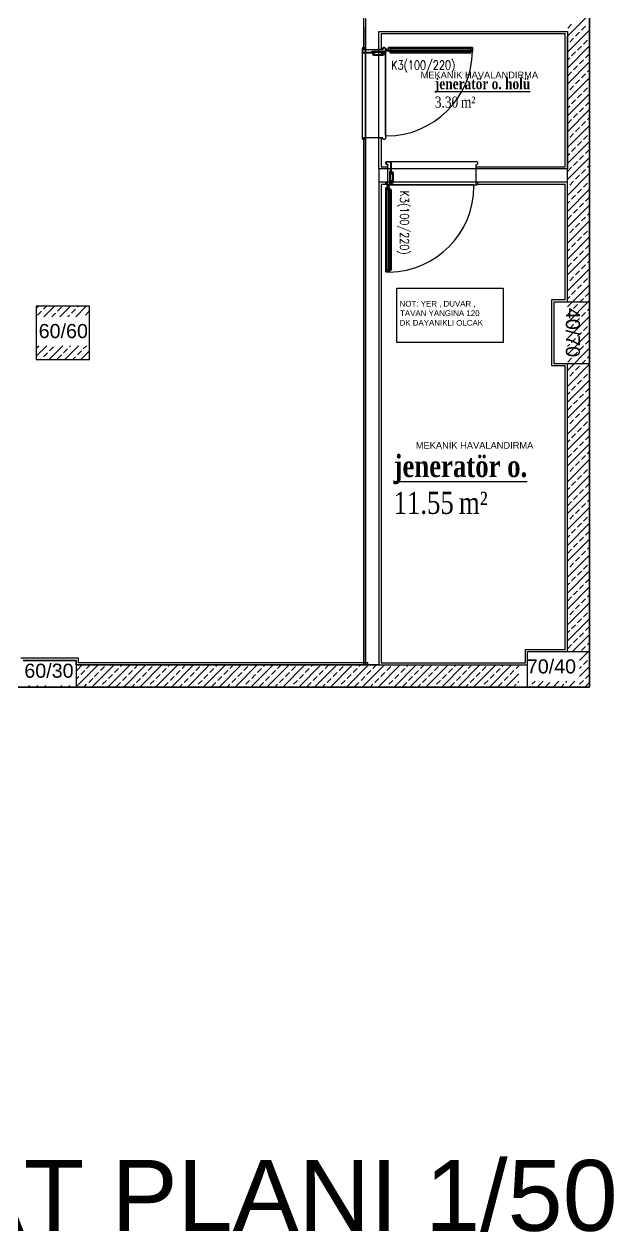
# Model space of a CAD drawing. Extents: x 357804 to 359242, y -615216 to -609926.
# Drawn here: x 358576 to 359242, y -615216 to -613853 of the extents above; entities that cross this region are included whole.
import ezdxf

# ---------------------------------------------------------------- set-up
doc = ezdxf.new("R2010")
doc.units = 0
doc.header["$MEASUREMENT"] = 0
doc.layers.add('MKDU0', color=50, linetype='CONTINUOUS')
doc.styles.add('BORA', font='times.ttf')
doc.styles.add('MtXpl_Arial', font='arial.ttf')
doc.styles.add('MtXpl_Times_New_Roma', font='timesbd.ttf')
doc.styles.add('ROMAND', font='romand', dxfattribs={"width": 0.8})
doc.styles.get("Standard").update_dxf_attribs({"font": 'arial.ttf'})
doc.styles.add('style2', font='arial.ttf')

msp = doc.modelspace()

# ---------------------------------------------------------------- linework, layer by layer
at = {"layer": 'MKDU0', "color": 8, "ltscale": 0.03}
for p, q in [((359214.4, -609936.4), (359214.4, -614601.4)), ((359214.4, -614601.4), (359214.4, -609936.4)), ((359214.4, -614601.4), (359214.4, -609936.4)), ((358958.9, -613843.9), (358958.9, -613881.4)), ((358961.4, -613846.4), (358961.4, -614576.4)), ((359189.4, -613866.7), (359214.4, -613841.7)), ((358961.4, -614576.4), (358961.4, -613856.4)), ((358976.4, -613861.4), (359189.4, -613861.4)), ((358976.4, -614016.4), (358976.4, -613861.4)), ((359189.4, -613884.7), (359214.4, -613859.7)), ((359189.4, -613861.4), (359189.4, -614016.4)), ((359189.7, -613857.5), (359194.1, -613853)), ((359198.6, -613866.4), (359203.1, -613862)), ((359205.4, -613859.7), (359209.9, -613855.2)), ((359186.9, -613863.9), (358978.9, -613863.9)), ((358978.9, -613863.9), (358978.9, -613881.4)), ((359186.9, -614013.9), (359186.9, -613863.9)), ((359189.4, -614166.4), (359189.4, -613866.4)), ((359189.4, -613875.7), (359189.7, -613875.4)), ((359191.9, -613873.2), (359196.4, -613868.7)), ((359207.6, -613875.4), (359212.1, -613870.9)), ((359214.3, -613868.7), (359214.4, -613868.7)), ((359214.4, -614561.4), (359214.4, -613866.4)), ((358957.7, -613880.4), (358957.7, -613884.4)), ((358958.1, -613884.4), (358958.1, -613880.4)), ((358959.7, -613879.4), (358958.7, -613879.4)), ((358959.7, -613879.8), (358958.7, -613879.8)), ((358958.7, -613879.8), (358959.7, -613879.8)), ((358969.8, -613885), (358958.7, -613885)), ((358958.7, -613885.4), (358969.8, -613885.4)), ((358958.9, -613881.4), (358966.4, -613881.4)), ((358960.3, -613880.4), (358960.3, -613881.7)), ((358960.3, -613881.7), (358960.7, -613881.7)), ((358960.7, -613881.7), (358960.7, -613880.4)), ((358968.7, -613884.9), (358968.7, -613883.4)), ((358968.7, -613883.4), (358982.7, -613883.4)), ((358982.7, -613884.9), (358968.7, -613884.9)), ((358969.2, -613886.4), (358969.2, -613886.9)), ((358969.6, -613886.9), (358969.6, -613886.4)), ((358969.8, -613885.4), (358969.8, -613885)), ((358971.9, -613885.4), (358970.2, -613885.4)), ((358970.2, -613885.8), (358971.9, -613885.8)), ((358981.3, -613887.5), (358970.2, -613887.5)), ((358970.2, -613887.9), (358981.3, -613887.9)), ((358971.9, -613885.8), (358971.9, -613885.4)), ((358978.9, -613881.4), (358976.4, -613881.4)), ((358982.7, -613885), (358979, -613885)), ((358979, -613885), (358979, -613887.4)), ((358979, -613887.4), (358981.3, -613887.4)), ((358979.4, -613885.4), (358982.7, -613885.4)), ((358979.4, -613887), (358979.4, -613885.4)), ((358981.3, -613887), (358979.4, -613887)), ((358981.9, -613885.5), (358979.5, -613885.5)), ((358979.5, -613885.5), (358979.5, -613886.9)), ((358979.5, -613886.9), (358981.4, -613886.9)), ((358980.7, -613880.4), (358980.7, -613881.7)), ((358980.7, -613881.7), (358981.1, -613881.7)), ((358981.1, -613881.7), (358981.1, -613880.4)), ((358981.2, -613885.7), (358981.7, -613885.7)), ((358981.4, -613886.7), (358981.3, -613886.7)), ((358981.5, -613886.7), (358981.4, -613886.7)), ((358982.7, -613879.4), (358981.7, -613879.4)), ((358981.7, -613879.8), (358982.7, -613879.8)), ((358981.7, -613885.7), (358981.7, -613886.8)), ((358981.8, -613887.4), (358981.9, -613887.8)), ((358981.9, -613886.9), (358981.9, -613885.5)), ((358981.9, -613887.8), (358981.9, -613886.9)), ((358982.7, -613883.4), (358982.7, -613884.9)), ((358983.3, -613880.4), (358983.3, -613884.4)), ((358983.7, -613884.4), (358983.7, -613880.4)), ((358984.3, -613881.5), (358983.7, -613881.5)), ((358983.7, -613882.1), (358986.9, -613882.1)), ((358984.3, -613882.6), (358983.7, -613882.6)), ((358983.7, -613978.3), (358983.7, -613884.4)), ((358985.3, -613883.7), (358985.3, -613880.5)), ((358986.3, -613882.7), (358987, -613882.7)), ((358986.4, -613881.6), (358987, -613881.6)), ((359082.2, -613879.3), (358987, -613879.3)), ((358987, -613879.3), (358987, -613883.6)), ((358987, -613883.6), (358988.9, -613883.6)), ((358987.2, -613883.4), (358987.2, -613879.5)), ((358987.2, -613879.5), (359082, -613879.5)), ((358989.1, -613879.7), (358987.2, -613879.7)), ((358987.2, -613882.9), (358989.1, -613882.9)), ((358988.9, -613883.4), (358987.2, -613883.4)), ((358989.2, -613883.1), (358987.5, -613883.1)), ((358987.5, -613883.1), (358987.5, -613883.3)), ((358987.5, -613883.3), (358989, -613883.3)), ((358988.9, -613883.6), (358988.9, -613883.4)), ((358988.9, -613883.6), (358989, -613883.6)), ((358989, -613883.3), (358989, -613885.3)), ((358989, -613885.3), (359080.2, -613885.3)), ((358989.1, -613882.9), (358989.1, -613879.7)), ((358989.2, -613885.1), (358989.2, -613883.1)), ((359080, -613885.1), (358989.2, -613885.1)), ((358994.3, -613879.6), (358989.3, -613879.6)), ((358989.3, -613879.6), (358989.3, -613885)), ((358989.3, -613885), (358994.3, -613885)), ((358989.7, -613880), (358994.3, -613880)), ((358989.7, -613884.6), (358989.7, -613880)), ((358989.7, -613882.3), (359079.5, -613882.3)), ((358994.3, -613884.6), (358989.7, -613884.6)), ((358989.8, -613880.8), (358989.8, -613880.1)), ((358989.8, -613880.1), (358994.4, -613880.1)), ((359079.4, -613880.8), (358989.8, -613880.8)), ((359079.4, -613883.8), (358989.8, -613883.8)), ((358989.8, -613883.8), (358989.8, -613884.5)), ((358989.8, -613884.5), (358994.4, -613884.5)), ((358994.3, -613880), (358994.3, -613879.6)), ((358994.3, -613885), (358994.3, -613884.6)), ((358994.4, -613880.1), (358994.4, -613879.6)), ((358994.4, -613879.6), (359074.8, -613879.6)), ((358994.4, -613884.5), (358994.4, -613885)), ((358994.4, -613885), (359074.8, -613885)), ((359074.8, -613879.6), (359074.8, -613880.1)), ((359074.8, -613880.1), (359079.4, -613880.1)), ((359074.8, -613884.5), (359079.4, -613884.5)), ((359074.8, -613885), (359074.8, -613884.5)), ((359079.9, -613879.6), (359074.9, -613879.6)), ((359074.9, -613879.6), (359074.9, -613880)), ((359074.9, -613880), (359079.5, -613880)), ((359079.5, -613884.6), (359074.9, -613884.6)), ((359074.9, -613884.6), (359074.9, -613885)), ((359074.9, -613885), (359079.9, -613885)), ((359079.4, -613880.1), (359079.4, -613880.8)), ((359079.4, -613884.5), (359079.4, -613883.8)), ((359079.5, -613880), (359079.5, -613884.6)), ((359079.9, -613885), (359079.9, -613879.6)), ((359081.7, -613883.1), (359080, -613883.1)), ((359080, -613883.1), (359080, -613885.1)), ((359080.1, -613882.9), (359080.1, -613879.7)), ((359080.1, -613879.7), (359082, -613879.7)), ((359082, -613882.9), (359080.1, -613882.9)), ((359080.2, -613885.3), (359080.2, -613883.3)), ((359080.2, -613883.3), (359081.7, -613883.3)), ((359080.3, -613883.6), (359080.2, -613883.6)), ((359082, -613883.4), (359080.3, -613883.4)), ((359080.3, -613883.4), (359080.3, -613883.6)), ((359080.3, -613883.6), (359082.2, -613883.6)), ((359081.7, -613883.3), (359081.7, -613883.1)), ((359082, -613879.5), (359082, -613883.4)), ((359082.2, -613883.6), (359082.2, -613879.3)), ((359189.4, -613902.6), (359214.4, -613877.6)), ((359194.1, -613888.9), (359198.6, -613884.4)), ((359200.9, -613882.2), (359205.4, -613877.7)), ((359209.9, -613891.1), (359214.3, -613886.6)), ((359189.4, -613893.7), (359191.9, -613891.1)), ((359189.4, -613920.6), (359214.4, -613895.6)), ((359196.4, -613904.6), (359200.9, -613900.1)), ((359203.1, -613897.9), (359207.6, -613893.4)), ((359189.4, -613938.6), (359214.4, -613913.6)), ((359189.7, -613911.3), (359194.1, -613906.9)), ((359198.6, -613920.3), (359203.1, -613915.8)), ((359205.4, -613913.6), (359209.9, -613909.1)), ((359212.1, -613906.9), (359214.4, -613904.6)), ((359189.4, -613929.6), (359189.7, -613929.3)), ((359191.9, -613927.1), (359196.4, -613922.6)), ((359207.6, -613929.3), (359212.1, -613924.8)), ((359214.3, -613922.6), (359214.4, -613922.5)), ((359189.4, -613956.5), (359214.4, -613931.5)), ((359194.1, -613942.8), (359198.6, -613938.3)), ((359200.9, -613936), (359205.4, -613931.5)), ((359209.9, -613945), (359214.3, -613940.5)), ((359189.4, -613947.5), (359191.9, -613945)), ((359189.4, -613974.5), (359214.4, -613949.5)), ((359196.4, -613958.5), (359200.9, -613954)), ((359203.1, -613951.8), (359207.6, -613947.3)), ((359189.4, -613992.4), (359214.4, -613967.4)), ((359189.7, -613965.2), (359194.1, -613960.7)), ((359198.6, -613974.2), (359203.1, -613969.7)), ((359205.4, -613967.5), (359209.9, -613963)), ((359212.1, -613960.7), (359214.4, -613958.5)), ((358966.4, -613981.4), (358958.9, -613981.4)), ((358958.9, -613981.4), (358958.9, -614576.4)), ((358976.4, -613981.4), (358978.9, -613981.4)), ((358978.9, -613981.4), (358978.9, -614013.9)), ((358985.3, -613978.9), (358983.7, -613978.9)), ((359189.4, -613983.5), (359189.7, -613983.2)), ((359191.9, -613980.9), (359196.4, -613976.4)), ((359207.6, -613983.2), (359212.1, -613978.7)), ((359214.3, -613976.4), (359214.4, -613976.4)), ((359189.4, -614010.4), (359214.4, -613985.4)), ((359194.1, -613996.7), (359198.6, -613992.2)), ((359200.9, -613989.9), (359205.4, -613985.4)), ((359209.9, -613998.9), (359214.3, -613994.4)), ((358984.2, -614010.3), (358984.2, -614009.3)), ((358984.6, -614010.3), (358984.6, -614009.3)), ((358984.6, -614009.3), (358984.6, -614010.3)), ((358985.2, -614008.3), (358989.2, -614008.3)), ((358989.2, -614008.7), (358985.2, -614008.7)), ((358985.2, -614010.9), (358986.6, -614010.9)), ((358986.6, -614011.3), (358985.2, -614011.3)), ((358986.6, -614010.9), (358986.6, -614011.3)), ((358989.8, -614020.3), (358989.8, -614009.3)), ((358990.2, -614009.3), (358990.2, -614020.3)), ((359189.4, -614001.4), (359191.9, -613998.9)), ((359189.4, -614028.4), (359214.4, -614003.4)), ((359196.4, -614012.4), (359200.9, -614007.9)), ((359203.1, -614005.6), (359207.6, -614001.1)), ((359189.4, -614016.4), (358976.4, -614016.4)), ((358976.4, -614016.4), (358976.4, -614576.4)), ((359189.4, -614016.4), (358976.4, -614016.4)), ((358978.9, -614013.9), (358986.2, -614013.9)), ((358986.2, -614013.9), (358986.2, -614016.4)), ((358989.7, -614019.2), (358988.2, -614019.2)), ((358988.2, -614019.2), (358988.2, -614033.2)), ((358989.7, -614033.2), (358989.7, -614019.2)), ((358990.2, -614020.3), (358989.8, -614020.3)), ((358990.2, -614022.4), (358990.2, -614020.8)), ((358990.6, -614022.4), (358990.2, -614022.4)), ((358990.6, -614020.8), (358990.6, -614022.4)), ((358991.2, -614019.8), (358991.7, -614019.8)), ((358991.7, -614020.2), (358991.2, -614020.2)), ((358992.3, -614031.8), (358992.3, -614020.8)), ((358992.7, -614020.8), (358992.7, -614031.8)), ((359086.2, -614016.4), (359086.2, -614013.9)), ((359086.2, -614013.9), (359186.9, -614013.9)), ((359189.4, -614046.3), (359214.4, -614021.3)), ((359189.7, -614019.1), (359194.1, -614014.6)), ((359198.6, -614028.1), (359203.1, -614023.6)), ((359205.4, -614021.4), (359209.9, -614016.9)), ((359212.1, -614014.6), (359214.4, -614012.4)), ((358976.4, -614026.4), (358976.4, -614576.4)), ((359189.4, -614031.4), (358976.4, -614031.4)), ((358986.2, -614033.9), (358978.9, -614033.9)), ((358978.9, -614033.9), (358978.9, -614573.9)), ((358984.1, -614132.7), (358984.1, -614037.6)), ((358984.1, -614037.6), (358988.4, -614037.6)), ((358984.2, -614033.3), (358984.2, -614032.3)), ((358988.2, -614037.8), (358984.3, -614037.8)), ((358984.3, -614037.8), (358984.3, -614132.5)), ((358984.5, -614039.7), (358984.5, -614037.8)), ((358984.6, -614032.3), (358984.6, -614033.3)), ((358985.2, -614031.3), (358986.6, -614031.3)), ((358986.6, -614031.7), (358985.2, -614031.7)), ((358985.2, -614033.9), (358989.2, -614033.9)), ((358989.2, -614034.3), (358985.2, -614034.3)), ((358988.5, -614035.9), (358985.3, -614035.9)), ((358986.2, -614026.4), (358986.2, -614033.9)), ((358986.3, -614034.8), (358986.3, -614034.3)), ((358986.4, -614037), (358986.4, -614037.6)), ((358986.6, -614031.3), (358986.6, -614031.7)), ((358986.9, -614034.3), (358986.9, -614037.5)), ((358987.4, -614034.8), (358987.4, -614034.3)), ((358987.5, -614036.9), (358987.5, -614037.6)), ((358987.7, -614037.8), (358987.7, -614039.7)), ((358987.9, -614039.8), (358987.9, -614038.1)), ((358987.9, -614038.1), (358988.1, -614038.1)), ((358988.1, -614038.1), (358988.1, -614039.6)), ((358988.2, -614033.2), (358989.7, -614033.2)), ((358988.2, -614039.5), (358988.2, -614037.8)), ((358988.4, -614039.5), (358988.2, -614039.5)), ((358988.4, -614037.6), (358988.4, -614039.5)), ((358988.4, -614039.5), (358988.4, -614039.6)), ((359083.1, -614034.3), (358989.2, -614034.3)), ((358989.8, -614033.3), (358989.8, -614029.5)), ((358989.8, -614029.5), (358992.2, -614029.5)), ((358990.2, -614029.9), (358990.2, -614033.3)), ((358991.8, -614029.9), (358990.2, -614029.9)), ((358990.3, -614032.5), (358990.3, -614030.1)), ((358990.3, -614030.1), (358991.7, -614030.1)), ((358991.7, -614032.5), (358990.3, -614032.5)), ((358990.5, -614031.7), (358990.5, -614032.3)), ((358990.5, -614032.3), (358991.6, -614032.3)), ((358991.5, -614032), (358991.5, -614031.9)), ((358991.5, -614031.9), (358991.5, -614031.9)), ((358991.7, -614030.1), (358991.7, -614031.9)), ((358992.6, -614032.5), (358991.7, -614032.5)), ((358991.8, -614031.8), (358991.8, -614029.9)), ((358992.2, -614029.5), (358992.2, -614031.8)), ((358992.2, -614032.4), (358992.6, -614032.5)), ((359083.8, -614035.9), (359083.8, -614034.3)), ((359086.2, -614033.9), (359086.2, -614026.4)), ((359186.9, -614033.9), (359086.2, -614033.9)), ((359186.9, -614163.9), (359186.9, -614033.9)), ((359189.4, -614166.4), (359189.4, -614031.4)), ((359189.4, -614037.4), (359189.7, -614037.1)), ((359189.4, -614064.3), (359214.4, -614039.3)), ((359191.9, -614034.8), (359196.4, -614030.3)), ((359200.9, -614043.8), (359205.4, -614039.3)), ((359207.6, -614037.1), (359212.1, -614032.6)), ((359214.3, -614030.3), (359214.4, -614030.3)), ((358984.4, -614044.9), (358984.4, -614039.9)), ((358984.4, -614039.9), (358989.8, -614039.9)), ((358984.8, -614044.9), (358984.4, -614044.9)), ((358984.9, -614045), (358984.4, -614045)), ((358984.4, -614045), (358984.4, -614125.3)), ((358987.7, -614039.7), (358984.5, -614039.7)), ((358984.8, -614040.3), (358984.8, -614044.9)), ((358989.4, -614040.3), (358984.8, -614040.3)), ((358985.6, -614040.4), (358984.9, -614040.4)), ((358984.9, -614040.4), (358984.9, -614045)), ((358985.6, -614129.9), (358985.6, -614040.4)), ((358987.1, -614040.3), (358987.1, -614130)), ((358989.9, -614039.8), (358987.9, -614039.8)), ((358988.1, -614039.6), (358990.1, -614039.6)), ((358988.6, -614129.9), (358988.6, -614040.4)), ((358988.6, -614040.4), (358989.3, -614040.4)), ((358989.3, -614040.4), (358989.3, -614045)), ((358989.3, -614045), (358989.8, -614045)), ((358989.4, -614044.9), (358989.4, -614040.3)), ((358989.8, -614044.9), (358989.4, -614044.9)), ((358989.8, -614039.9), (358989.8, -614044.9)), ((358989.8, -614045), (358989.8, -614125.3)), ((358989.9, -614130.5), (358989.9, -614039.8)), ((358990.1, -614039.6), (358990.1, -614130.7)), ((359189.4, -614055.3), (359191.9, -614052.8)), ((359194.1, -614050.5), (359198.6, -614046)), ((359209.9, -614052.8), (359214.3, -614048.3)), ((359189.4, -614082.3), (359214.4, -614057.3)), ((359196.4, -614066.3), (359200.9, -614061.8)), ((359203.1, -614059.5), (359207.6, -614055)), ((359212.1, -614068.5), (359214.4, -614066.2)), ((359189.4, -614100.2), (359214.4, -614075.2)), ((359189.7, -614073), (359194.1, -614068.5)), ((359198.6, -614082), (359203.1, -614077.5)), ((359205.4, -614075.2), (359209.9, -614070.7)), ((359189.4, -614091.2), (359189.7, -614090.9)), ((359189.4, -614118.2), (359214.4, -614093.2)), ((359191.9, -614088.7), (359196.4, -614084.2)), ((359200.9, -614097.7), (359205.4, -614093.2)), ((359207.6, -614090.9), (359212.1, -614086.5)), ((359214.3, -614084.2), (359214.4, -614084.2)), ((359189.4, -614109.2), (359191.9, -614106.7)), ((359194.1, -614104.4), (359198.6, -614099.9)), ((359209.9, -614106.7), (359214.3, -614102.2)), ((359189.4, -614136.1), (359214.4, -614111.1)), ((359196.4, -614120.1), (359200.9, -614115.6)), ((359203.1, -614113.4), (359207.6, -614108.9)), ((359212.1, -614122.4), (359214.4, -614120.1)), ((358988.4, -614132.7), (358984.1, -614132.7)), ((358984.3, -614132.5), (358988.2, -614132.5)), ((358984.4, -614125.3), (358984.9, -614125.3)), ((358984.4, -614130.4), (358984.4, -614125.4)), ((358984.4, -614125.4), (358984.8, -614125.4)), ((358989.8, -614130.4), (358984.4, -614130.4)), ((358987.7, -614130.6), (358984.5, -614130.6)), ((358984.5, -614130.6), (358984.5, -614132.5)), ((358984.8, -614125.4), (358984.8, -614130)), ((358984.8, -614130), (358989.4, -614130)), ((358984.9, -614125.3), (358984.9, -614129.9)), ((358984.9, -614129.9), (358985.6, -614129.9)), ((358987.7, -614132.5), (358987.7, -614130.6)), ((358987.9, -614132.2), (358987.9, -614130.5)), ((358987.9, -614130.5), (358989.9, -614130.5)), ((358988.1, -614132.2), (358987.9, -614132.2)), ((358990.1, -614130.7), (358988.1, -614130.7)), ((358988.1, -614130.7), (358988.1, -614132.2)), ((358988.2, -614132.5), (358988.2, -614130.8)), ((358988.2, -614130.8), (358988.4, -614130.8)), ((358988.4, -614130.8), (358988.4, -614130.7)), ((358988.4, -614130.8), (358988.4, -614132.7)), ((358989.3, -614129.9), (358988.6, -614129.9)), ((358989.3, -614125.3), (358989.3, -614129.9)), ((358989.8, -614125.3), (358989.3, -614125.3)), ((358989.4, -614130), (358989.4, -614125.4)), ((358989.4, -614125.4), (358989.8, -614125.4)), ((358989.8, -614125.4), (358989.8, -614130.4)), ((359189.4, -614154.1), (359214.4, -614129.1)), ((359189.7, -614126.9), (359194.1, -614122.4)), ((359198.6, -614135.8), (359203.1, -614131.4)), ((359205.4, -614129.1), (359209.9, -614124.6)), ((359189.4, -614145.1), (359189.7, -614144.8)), ((359189.4, -614172.1), (359214.4, -614147.1)), ((359191.9, -614142.6), (359196.4, -614138.1)), ((359200.9, -614151.6), (359205.4, -614147.1)), ((359207.6, -614144.8), (359212.1, -614140.3)), ((359214.3, -614138.1), (359214.4, -614138.1)), ((358996.8, -614151.1), (359116.9, -614151.1)), ((358996.8, -614212.2), (358996.8, -614151.1)), ((359116.9, -614151.1), (359116.9, -614212.2)), ((359189.4, -614163.1), (359191.9, -614160.5)), ((359194.1, -614158.3), (359198.6, -614153.8)), ((359209.9, -614160.5), (359214.3, -614156.1)), ((358589.4, -614174), (358592, -614171.4)), ((358649.4, -614171.4), (358589.4, -614171.4)), ((358589.4, -614171.4), (358589.4, -614231.4)), ((358597.6, -614174.7), (358601, -614171.4)), ((358598.1, -614183.3), (358610, -614171.4)), ((358613.3, -614177), (358617.8, -614172.5)), ((358616, -614183.3), (358628, -614171.4)), ((358629.1, -614179.2), (358633.5, -614174.7)), ((358634, -614183.3), (358645.9, -614171.4)), ((358635.8, -614172.5), (358636.9, -614171.4)), ((358649.4, -614231.4), (358649.4, -614171.4)), ((359171.9, -614238.9), (359171.9, -614163.9)), ((359171.9, -614163.9), (359186.9, -614163.9)), ((359174.4, -614236.4), (359174.4, -614166.4)), ((359174.4, -614166.4), (359189.4, -614166.4)), ((359174.4, -614166.4), (359214.4, -614166.4)), ((359174.4, -614236.4), (359174.4, -614166.4)), ((359189.4, -614190), (359214.4, -614165)), ((359196.4, -614174), (359200.9, -614169.5)), ((359203.1, -614167.3), (359207.6, -614162.8)), ((359212.1, -614176.3), (359214.4, -614174)), ((359214.4, -614166.4), (359214.4, -614236.4)), ((358590.9, -614181.5), (358595.4, -614177)), ((358607.1, -614183.3), (358611.1, -614179.2)), ((358625, -614183.3), (358626.8, -614181.5)), ((358644.8, -614181.5), (358649.3, -614177)), ((359189.4, -614208), (359214.4, -614183)), ((359189.7, -614180.8), (359194.1, -614176.3)), ((359198.6, -614189.7), (359203.1, -614185.2)), ((359205.4, -614183), (359209.9, -614178.5)), ((359189.4, -614199), (359189.7, -614198.7)), ((359189.4, -614225.9), (359214.4, -614200.9)), ((359191.9, -614196.5), (359196.4, -614192)), ((359200.9, -614205.4), (359205.4, -614201)), ((359207.6, -614198.7), (359212.1, -614194.2)), ((359214.3, -614192), (359214.4, -614192)), ((358589.4, -614227.9), (358601.2, -614216.1)), ((358589.4, -614218.9), (358592.2, -614216.1)), ((358603.9, -614231.4), (358619.2, -614216.1)), ((358621.8, -614231.4), (358637.1, -614216.1)), ((358626.8, -614217.4), (358628.2, -614216.1)), ((358642.5, -614219.6), (358646.1, -614216.1)), ((359116.9, -614212.2), (358996.8, -614212.2)), ((359189.4, -614217), (359191.9, -614214.4)), ((359194.1, -614212.2), (359198.6, -614207.7)), ((359203.1, -614221.2), (359207.6, -614216.7)), ((359209.9, -614214.4), (359214.3, -614209.9)), ((358597.6, -614228.6), (358602.1, -614224.1)), ((358604.4, -614221.9), (358608.8, -614217.4)), ((358613.3, -614230.9), (358617.8, -614226.4)), ((358620.1, -614224.1), (358624.6, -614219.6)), ((358630.8, -614231.4), (358633.5, -614228.6)), ((358635.8, -614226.4), (358640.3, -614221.9)), ((358639.8, -614231.4), (358649.4, -614221.8)), ((359189.4, -614243.9), (359214.4, -614218.9)), ((359189.7, -614234.6), (359194.1, -614230.1)), ((359196.4, -614227.9), (359200.9, -614223.4)), ((359212.1, -614230.1), (359214.4, -614227.9)), ((358589.4, -614231.4), (358649.4, -614231.4)), ((358594.9, -614231.4), (358595.4, -614230.9)), ((358648.8, -614231.4), (358649.3, -614230.9)), ((359186.9, -614238.9), (359171.9, -614238.9)), ((359189.4, -614236.4), (359174.4, -614236.4)), ((359214.4, -614236.4), (359174.4, -614236.4)), ((359186.9, -614558.9), (359186.9, -614238.9)), ((359189.4, -614561.4), (359189.4, -614236.4)), ((359189.4, -614561.4), (359189.4, -614236.4)), ((359189.4, -614261.9), (359214.4, -614236.9)), ((359198.6, -614243.6), (359203.1, -614239.1)), ((359205.4, -614236.9), (359209.9, -614232.4)), ((359189.4, -614252.9), (359189.7, -614252.6)), ((359189.4, -614279.8), (359214.4, -614254.8)), ((359191.9, -614250.3), (359196.4, -614245.9)), ((359200.9, -614259.3), (359205.4, -614254.8)), ((359207.6, -614252.6), (359212.1, -614248.1)), ((359214.3, -614245.9), (359214.4, -614245.8)), ((359189.4, -614270.8), (359191.9, -614268.3)), ((359194.1, -614266.1), (359198.6, -614261.6)), ((359203.1, -614275), (359207.6, -614270.6)), ((359209.9, -614268.3), (359214.3, -614263.8)), ((359189.4, -614297.8), (359214.4, -614272.8)), ((359189.7, -614288.5), (359194.1, -614284)), ((359196.4, -614281.8), (359200.9, -614277.3)), ((359212.1, -614284), (359214.4, -614281.8)), ((359189.4, -614315.7), (359214.4, -614290.7)), ((359198.6, -614297.5), (359203.1, -614293)), ((359205.4, -614290.8), (359209.9, -614286.3)), ((359189.4, -614306.8), (359189.7, -614306.5)), ((359189.4, -614333.7), (359214.4, -614308.7)), ((359191.9, -614304.2), (359196.4, -614299.7)), ((359200.9, -614313.2), (359205.4, -614308.7)), ((359207.6, -614306.5), (359212.1, -614302)), ((359214.3, -614299.7), (359214.4, -614299.7)), ((359189.4, -614324.7), (359191.9, -614322.2)), ((359194.1, -614319.9), (359198.6, -614315.5)), ((359203.1, -614328.9), (359207.6, -614324.4)), ((359209.9, -614322.2), (359214.3, -614317.7)), ((359189.4, -614351.7), (359214.4, -614326.7)), ((359189.7, -614342.4), (359194.1, -614337.9)), ((359196.4, -614335.7), (359200.9, -614331.2)), ((359212.1, -614337.9), (359214.4, -614335.6)), ((359189.4, -614369.6), (359214.4, -614344.6)), ((359198.6, -614351.4), (359203.1, -614346.9)), ((359205.4, -614344.6), (359209.9, -614340.1)), ((359189.4, -614360.6), (359189.7, -614360.4)), ((359189.4, -614387.6), (359214.4, -614362.6)), ((359191.9, -614358.1), (359196.4, -614353.6)), ((359200.9, -614367.1), (359205.4, -614362.6)), ((359207.6, -614360.4), (359212.1, -614355.9)), ((359214.3, -614353.6), (359214.4, -614353.6)), ((359189.4, -614378.6), (359191.9, -614376.1)), ((359194.1, -614373.8), (359198.6, -614369.3)), ((359203.1, -614382.8), (359207.6, -614378.3)), ((359209.9, -614376.1), (359214.3, -614371.6)), ((359189.4, -614405.5), (359214.4, -614380.5)), ((359189.7, -614396.3), (359194.1, -614391.8)), ((359196.4, -614389.5), (359200.9, -614385.1)), ((359205.4, -614398.5), (359209.9, -614394)), ((359212.1, -614391.8), (359214.4, -614389.5)), ((359189.4, -614423.5), (359214.4, -614398.5)), ((359191.9, -614412), (359196.4, -614407.5)), ((359198.6, -614405.3), (359203.1, -614400.8)), ((359214.3, -614407.5), (359214.4, -614407.5)), ((359189.4, -614414.5), (359189.7, -614414.2)), ((359189.4, -614441.5), (359214.4, -614416.5)), ((359200.9, -614421), (359205.4, -614416.5)), ((359207.6, -614414.2), (359212.1, -614409.7)), ((359189.4, -614432.5), (359191.9, -614430)), ((359189.4, -614459.4), (359214.4, -614434.4)), ((359194.1, -614427.7), (359198.6, -614423.2)), ((359203.1, -614436.7), (359207.6, -614432.2)), ((359209.9, -614430), (359214.3, -614425.5)), ((359189.7, -614450.2), (359194.1, -614445.7)), ((359196.4, -614443.4), (359200.9, -614438.9)), ((359205.4, -614452.4), (359209.9, -614447.9)), ((359212.1, -614445.7), (359214.4, -614443.4)), ((359189.4, -614477.4), (359214.4, -614452.4)), ((359191.9, -614465.9), (359196.4, -614461.4)), ((359198.6, -614459.1), (359203.1, -614454.6)), ((359214.3, -614461.4), (359214.4, -614461.4)), ((359189.4, -614468.4), (359189.7, -614468.1)), ((359189.4, -614495.3), (359214.4, -614470.3)), ((359200.9, -614474.9), (359205.4, -614470.4)), ((359207.6, -614468.1), (359212.1, -614463.6)), ((359189.4, -614486.4), (359191.9, -614483.8)), ((359189.4, -614513.3), (359214.4, -614488.3)), ((359194.1, -614481.6), (359198.6, -614477.1)), ((359203.1, -614490.6), (359207.6, -614486.1)), ((359209.9, -614483.8), (359214.3, -614479.3)), ((359189.7, -614504), (359194.1, -614499.5)), ((359196.4, -614497.3), (359200.9, -614492.8)), ((359205.4, -614506.3), (359209.9, -614501.8)), ((359212.1, -614499.5), (359214.4, -614497.3)), ((359189.4, -614531.3), (359214.4, -614506.3)), ((359191.9, -614519.8), (359196.4, -614515.3)), ((359198.6, -614513), (359203.1, -614508.5)), ((359214.3, -614515.3), (359214.4, -614515.2)), ((359189.4, -614522.3), (359189.7, -614522)), ((359189.4, -614549.2), (359214.4, -614524.2)), ((359200.9, -614528.7), (359205.4, -614524.2)), ((359207.6, -614522), (359212.1, -614517.5)), ((359189.4, -614540.2), (359191.9, -614537.7)), ((359194.1, -614535.5), (359198.6, -614531)), ((359195.2, -614561.4), (359214.4, -614542.2)), ((359203.1, -614544.5), (359207.6, -614540)), ((359209.9, -614537.7), (359214.3, -614533.2)), ((359189.7, -614557.9), (359194.1, -614553.4)), ((359196.4, -614551.2), (359200.9, -614546.7)), ((359205.4, -614560.2), (359209.9, -614555.7)), ((359212.1, -614553.4), (359214.4, -614551.2)), ((358636.9, -614568.9), (358571.9, -614568.9)), ((358636.9, -614573.9), (358636.9, -614568.9)), ((359141.9, -614573.9), (359141.9, -614558.9)), ((359141.9, -614558.9), (359186.9, -614558.9)), ((359144.4, -614576.4), (359144.4, -614561.4)), ((359144.4, -614561.4), (359189.4, -614561.4)), ((359144.4, -614561.4), (359214.4, -614561.4)), ((359144.4, -614601.4), (359144.4, -614561.4)), ((359158.7, -614561.9), (359159.3, -614561.4)), ((359167.7, -614561.9), (359168.3, -614561.4)), ((359176.7, -614561.9), (359177.2, -614561.4)), ((359185.7, -614561.9), (359186.2, -614561.4)), ((359194.7, -614561.9), (359195.2, -614561.4)), ((359203.1, -614571.5), (359213.2, -614561.4)), ((359203.1, -614562.5), (359203.1, -614562.4)), ((359213.2, -614561.4), (359214.4, -614560.1)), ((359214.3, -614569.1), (359214.4, -614569.1)), ((359214.4, -614561.4), (359214.4, -614601.4)), ((358574.4, -614571.4), (358634.4, -614571.4)), ((358634.4, -614571.4), (358574.4, -614571.4)), ((358634.4, -614571.4), (358634.4, -614601.4)), ((358634.4, -614576.4), (358634.4, -614571.4)), ((358634.4, -614583.4), (358641.4, -614576.4)), ((358634.4, -614601.3), (358659.3, -614576.4)), ((358634.4, -614576.4), (359134.4, -614576.4)), ((358961.4, -614576.4), (358634.4, -614576.4)), ((358963.9, -614573.9), (358636.9, -614573.9)), ((358639.6, -614587.1), (358644.1, -614582.6)), ((358646.3, -614580.4), (358650.4, -614576.4)), ((358652.3, -614601.4), (358677.3, -614576.4)), ((358655.3, -614589.4), (358659.8, -614584.9)), ((358662.1, -614582.6), (358666.6, -614578.1)), ((358670.3, -614601.4), (358695.3, -614576.4)), ((358677.8, -614584.9), (358682.3, -614580.4)), ((358684.5, -614578.1), (358686.3, -614576.4)), ((358688.2, -614601.4), (358713.2, -614576.4)), ((358693.5, -614587.1), (358698, -614582.6)), ((358700.2, -614580.4), (358704.2, -614576.4)), ((358706.2, -614601.4), (358731.2, -614576.4)), ((358709.2, -614589.4), (358713.7, -614584.9)), ((358715.9, -614582.6), (358720.4, -614578.1)), ((358724.1, -614601.4), (358749.1, -614576.4)), ((358731.7, -614584.9), (358736.1, -614580.4)), ((358738.4, -614578.1), (358740.2, -614576.4)), ((358742.1, -614601.4), (358767.1, -614576.4)), ((358747.4, -614587.1), (358751.9, -614582.6)), ((358754.1, -614580.4), (358758.1, -614576.4)), ((358760.1, -614601.4), (358785.1, -614576.4)), ((358763.1, -614589.4), (358767.6, -614584.9)), ((358769.8, -614582.6), (358774.3, -614578.1)), ((358778, -614601.4), (358803, -614576.4)), ((358785.5, -614584.9), (358790, -614580.4)), ((358792.3, -614578.1), (358794, -614576.4)), ((358796, -614601.4), (358821, -614576.4)), ((358801.3, -614587.1), (358805.7, -614582.6)), ((358808, -614580.4), (358812, -614576.4)), ((358813.9, -614601.4), (358838.9, -614576.4)), ((358817, -614589.4), (358821.5, -614584.9)), ((358823.7, -614582.6), (358828.2, -614578.1)), ((358831.9, -614601.4), (358856.9, -614576.4)), ((358839.4, -614584.9), (358843.9, -614580.4)), ((358846.2, -614578.1), (358847.9, -614576.4)), ((358849.9, -614601.4), (358874.9, -614576.4)), ((358855.1, -614587.1), (358859.6, -614582.6)), ((358861.9, -614580.4), (358865.9, -614576.4)), ((358867.8, -614601.4), (358892.8, -614576.4)), ((358870.9, -614589.4), (358875.3, -614584.9)), ((358877.6, -614582.6), (358882.1, -614578.1)), ((358885.8, -614601.4), (358910.8, -614576.4)), ((358893.3, -614584.9), (358897.8, -614580.4)), ((358900, -614578.1), (358901.8, -614576.4)), ((358903.8, -614601.4), (358928.8, -614576.4)), ((358909, -614587.1), (358913.5, -614582.6)), ((358915.8, -614580.4), (358919.8, -614576.4)), ((358921.7, -614601.4), (358946.7, -614576.4)), ((358924.7, -614589.4), (358929.2, -614584.9)), ((358931.5, -614582.6), (358936, -614578.1)), ((358939.7, -614601.4), (358964.7, -614576.4)), ((358947.2, -614584.9), (358951.7, -614580.4)), ((358953.9, -614578.1), (358955.7, -614576.4)), ((358957.6, -614601.4), (358982.6, -614576.4)), ((358958.9, -614576.4), (358963.9, -614576.4)), ((358976.4, -614576.4), (358961.4, -614576.4)), ((358962.9, -614587.1), (358967.4, -614582.6)), ((358963.9, -614576.4), (358963.9, -614573.9)), ((358969.6, -614580.4), (358973.7, -614576.4)), ((358975.6, -614601.4), (359000.6, -614576.4)), ((358976.4, -614576.4), (359144.4, -614576.4)), ((358978.6, -614589.4), (358983.1, -614584.9)), ((358978.9, -614573.9), (359141.9, -614573.9)), ((358985.3, -614582.6), (358989.8, -614578.1)), ((358993.6, -614601.4), (359018.6, -614576.4)), ((359001.1, -614584.9), (359005.6, -614580.4)), ((359007.8, -614578.1), (359009.6, -614576.4)), ((359011.5, -614601.4), (359036.5, -614576.4)), ((359016.8, -614587.1), (359021.3, -614582.6)), ((359023.5, -614580.4), (359027.5, -614576.4)), ((359029.5, -614601.4), (359054.5, -614576.4)), ((359032.5, -614589.4), (359037, -614584.9)), ((359039.2, -614582.6), (359043.7, -614578.1)), ((359047.4, -614601.4), (359072.4, -614576.4)), ((359054.9, -614584.9), (359059.4, -614580.4)), ((359061.7, -614578.1), (359063.5, -614576.4)), ((359065.4, -614601.4), (359090.4, -614576.4)), ((359070.7, -614587.1), (359075.2, -614582.6)), ((359077.4, -614580.4), (359081.4, -614576.4)), ((359083.4, -614601.4), (359108.4, -614576.4)), ((359086.4, -614589.4), (359090.9, -614584.9)), ((359093.1, -614582.6), (359097.6, -614578.1)), ((359101.3, -614601.4), (359126.3, -614576.4)), ((359108.8, -614584.9), (359113.3, -614580.4)), ((359115.6, -614578.1), (359117.3, -614576.4)), ((359124.5, -614587.1), (359129, -614582.6)), ((359131.3, -614580.4), (359134.4, -614577.3)), ((359203.1, -614589.4), (359214.4, -614578.1)), ((359203.1, -614580.4), (359205.4, -614578.1)), ((359207.6, -614575.9), (359212.1, -614571.4)), ((358634.4, -614592.4), (358637.4, -614589.4)), ((358643.3, -614601.4), (358646.3, -614598.3)), ((358648.6, -614596.1), (358653.1, -614591.6)), ((358664.3, -614598.3), (358668.8, -614593.8)), ((358671, -614591.6), (358675.5, -614587.1)), ((358680, -614600.6), (358684.5, -614596.1)), ((358686.8, -614593.8), (358691.2, -614589.4)), ((358697.2, -614601.4), (358700.2, -614598.3)), ((358702.5, -614596.1), (358707, -614591.6)), ((358718.2, -614598.3), (358722.7, -614593.8)), ((358724.9, -614591.6), (358729.4, -614587.1)), ((358733.9, -614600.6), (358738.4, -614596.1)), ((358740.6, -614593.8), (358745.1, -614589.4)), ((358751.1, -614601.4), (358754.1, -614598.3)), ((358756.4, -614596.1), (358760.8, -614591.6)), ((358772.1, -614598.3), (358776.6, -614593.8)), ((358778.8, -614591.6), (358783.3, -614587.1)), ((358787.8, -614600.6), (358792.3, -614596.1)), ((358794.5, -614593.8), (358799, -614589.4)), ((358805, -614601.4), (358808, -614598.3)), ((358810.2, -614596.1), (358814.7, -614591.6)), ((358826, -614598.3), (358830.4, -614593.8)), ((358832.7, -614591.6), (358837.2, -614587.1)), ((358841.7, -614600.6), (358846.2, -614596.1)), ((358848.4, -614593.8), (358852.9, -614589.4)), ((358858.9, -614601.4), (358861.9, -614598.3)), ((358864.1, -614596.1), (358868.6, -614591.6)), ((358879.8, -614598.3), (358884.3, -614593.8)), ((358886.6, -614591.6), (358891.1, -614587.1)), ((358895.5, -614600.6), (358900, -614596.1)), ((358902.3, -614593.8), (358906.8, -614589.4)), ((358912.7, -614601.4), (358915.8, -614598.3)), ((358918, -614596.1), (358922.5, -614591.6)), ((358933.7, -614598.3), (358938.2, -614593.8)), ((358940.4, -614591.6), (358944.9, -614587.1)), ((358949.4, -614600.6), (358953.9, -614596.1)), ((358956.2, -614593.8), (358960.7, -614589.4)), ((358966.6, -614601.4), (358969.6, -614598.3)), ((358971.9, -614596.1), (358976.4, -614591.6)), ((358987.6, -614598.3), (358992.1, -614593.8)), ((358994.3, -614591.6), (358998.8, -614587.1)), ((359003.3, -614600.6), (359007.8, -614596.1)), ((359010, -614593.8), (359014.5, -614589.4)), ((359020.5, -614601.4), (359023.5, -614598.3)), ((359025.8, -614596.1), (359030.3, -614591.6)), ((359041.5, -614598.3), (359046, -614593.8)), ((359048.2, -614591.6), (359052.7, -614587.1)), ((359057.2, -614600.6), (359061.7, -614596.1)), ((359063.9, -614593.8), (359068.4, -614589.4)), ((359074.4, -614601.4), (359077.4, -614598.3)), ((359079.6, -614596.1), (359084.1, -614591.6)), ((359095.4, -614598.3), (359099.8, -614593.8)), ((359102.1, -614591.6), (359106.6, -614587.1)), ((359111.1, -614600.6), (359115.6, -614596.1)), ((359117.8, -614593.8), (359122.3, -614589.4)), ((359119.3, -614601.4), (359134.4, -614586.3)), ((359128.3, -614601.4), (359131.3, -614598.3)), ((359133.5, -614596.1), (359134.4, -614595.2)), ((359149.2, -614598.3), (359152.9, -614594.7)), ((359155.2, -614601.4), (359161.9, -614594.7)), ((359165, -614600.6), (359169.4, -614596.1)), ((359173.2, -614601.4), (359179.8, -614594.7)), ((359182.1, -614601.4), (359185.2, -614598.3)), ((359187.4, -614596.1), (359188.8, -614594.7)), ((359191.1, -614601.4), (359197.8, -614594.7)), ((359203.1, -614598.3), (359207.6, -614593.8)), ((359209.1, -614601.4), (359214.4, -614596.1)), ((359209.9, -614591.6), (359214.3, -614587.1)), ((359214.4, -614601.4), (357804.4, -614601.4)), ((357804.4, -614601.4), (359214.4, -614601.4)), ((357804.4, -614601.4), (359214.4, -614601.4)), ((358634.4, -614601.4), (358574.4, -614601.4)), ((358580.5, -614601.4), (358582.2, -614599.6)), ((358589.4, -614601.4), (358591.2, -614599.6)), ((358598.4, -614601.4), (358600.1, -614599.6)), ((358607.4, -614601.4), (358608.2, -614600.6)), ((358616.4, -614601.4), (358618.1, -614599.6)), ((358626.1, -614600.6), (358627.1, -614599.6)), ((358634.3, -614601.4), (358634.4, -614601.3)), ((358634.4, -614601.4), (359134.4, -614601.4)), ((358661.3, -614601.4), (358662.1, -614600.6)), ((358715.2, -614601.4), (358715.9, -614600.6)), ((358769, -614601.4), (358769.8, -614600.6)), ((358822.9, -614601.4), (358823.7, -614600.6)), ((358876.8, -614601.4), (358877.6, -614600.6)), ((358930.7, -614601.4), (358931.5, -614600.6)), ((358984.6, -614601.4), (358985.3, -614600.6)), ((359038.5, -614601.4), (359039.2, -614600.6)), ((359092.3, -614601.4), (359093.1, -614600.6)), ((359214.4, -614601.4), (359144.4, -614601.4)), ((359146.2, -614601.4), (359147, -614600.6)), ((359200.1, -614601.4), (359200.9, -614600.6))]:
    msp.add_line(p, q, dxfattribs=at)
at = {"layer": 'MKDU0', "color": 8, "ltscale": 0.03, "extrusion": (0, 0, -1)}
for p, q in [((358957.7, -613880.4), (358958.7, -613879.4)), ((358957.7, -613982.3), (358957.7, -613880.4)), ((358958.7, -613879.4), (358959.7, -613879.4)), ((358959.7, -613879.4), (358960.7, -613880.4)), ((358960.7, -613880.4), (358960.7, -613881.4)), ((358960.7, -613881.4), (358980.7, -613881.4)), ((358980.7, -613880.4), (358981.7, -613879.4)), ((358980.7, -613881.4), (358980.7, -613880.4)), ((358981.7, -613879.4), (358982.7, -613879.4)), ((358982.7, -613879.4), (358983.7, -613880.4)), ((358983.7, -613880.4), (358983.7, -613982.3)), ((358958.7, -613983.3), (358957.7, -613982.3)), ((358959.7, -613983.3), (358958.7, -613983.3)), ((358960.7, -613982.3), (358959.7, -613983.3)), ((358980.7, -613981.4), (358960.7, -613981.4)), ((358960.7, -613981.4), (358960.7, -613982.3)), ((358980.7, -613982.3), (358980.7, -613981.4)), ((358981.7, -613983.3), (358980.7, -613982.3)), ((358982.7, -613983.3), (358981.7, -613983.3)), ((358983.7, -613982.3), (358982.7, -613983.3)), ((358985.2, -614008.3), (358984.2, -614009.3)), ((358984.2, -614009.3), (358984.2, -614010.3)), ((358984.2, -614010.3), (358985.2, -614011.3)), ((359087.1, -614008.3), (358985.2, -614008.3)), ((358985.2, -614011.3), (358986.2, -614011.3)), ((358986.2, -614011.3), (358986.2, -614031.3)), ((359086.2, -614031.3), (359086.2, -614011.3)), ((359086.2, -614011.3), (359087.1, -614011.3)), ((359088.1, -614009.3), (359087.1, -614008.3)), ((359087.1, -614011.3), (359088.1, -614010.3)), ((359088.1, -614010.3), (359088.1, -614009.3)), ((358985.2, -614031.3), (358984.2, -614032.3)), ((358984.2, -614032.3), (358984.2, -614033.3)), ((358984.2, -614033.3), (358985.2, -614034.3)), ((358986.2, -614031.3), (358985.2, -614031.3)), ((358985.2, -614034.3), (359087.1, -614034.3)), ((359087.1, -614031.3), (359086.2, -614031.3)), ((359088.1, -614032.3), (359087.1, -614031.3)), ((359087.1, -614034.3), (359088.1, -614033.3)), ((359088.1, -614033.3), (359088.1, -614032.3))]:
    msp.add_line(p, q, dxfattribs=at)
at = {"layer": 'MKDU0', "color": 8, "ltscale": 0.03}
for centre, radius in [((358985.3, -613882.1), 1.2), ((358985.3, -613882.1), 0.8), ((358986.9, -614035.9), 1.2), ((358986.9, -614035.9), 0.8)]:
    msp.add_circle(centre, radius, dxfattribs=at)
for centre, radius, start, end in [((358958.7, -613880.4), 1, 90, 180), ((358958.7, -613884.4), 1, 180, 270), ((358958.7, -613880.4), 0.6, 90, 180), ((358958.7, -613884.4), 0.6, 180, 270), ((358959.7, -613880.4), 1, 0, 90), ((358959.7, -613880.4), 0.6, 0, 90), ((358970.2, -613886.4), 1, 90, 180), ((358970.2, -613886.9), 1, 180, 270), ((358970.2, -613886.4), 0.6, 90, 180), ((358970.2, -613886.9), 0.6, 180, 270), ((358981.7, -613880.4), 1, 90, 180), ((358981.7, -613880.4), 0.6, 90, 180), ((358980.5, -613886.3), 0.884, 332.74, 41.8135), ((358981.3, -613887.4), 0.453, 270, 90), ((358981.3, -613887.4), 0.0509, 270, 90), ((358981.3, -613887.4), 0.564, 1.1093, 75.5986), ((358981.3, -613887.4), 0.764, 53.4668, 75.5986), ((358982.7, -613880.4), 1, 0, 90), ((358982.7, -613880.4), 0.6, 0, 90), ((358982.7, -613884.4), 1, 270, 0), ((358982.7, -613884.4), 0.6, 270, 360), ((358985.3, -613882.1), 96.9, 270, 359.1128), ((358985.2, -614009.3), 1, 90, 180), ((358985.2, -614010.3), 1, 180, 270), ((358985.2, -614009.3), 0.6, 90, 180), ((358985.2, -614010.3), 0.6, 180, 270), ((358989.2, -614009.3), 1, 0, 90), ((358989.2, -614009.3), 0.6, 360, 90), ((358991.2, -614020.8), 1, 90, 180), ((358991.2, -614020.8), 0.6, 90, 180), ((358991.7, -614020.8), 1, 360, 90), ((358991.7, -614020.8), 0.6, 360, 90), ((358985.2, -614032.3), 1, 90, 180), ((358985.2, -614033.3), 1, 180, 270), ((358985.2, -614032.3), 0.6, 90, 180), ((358985.2, -614033.3), 0.6, 180, 270), ((358986.9, -614035.9), 96.9, 270.8872, 0), ((358989.2, -614033.3), 1, 270, 360), ((358989.2, -614033.3), 0.6, 270, 0), ((358991.1, -614031.1), 0.884, 228.1865, 297.26), ((358992.2, -614031.8), 0.764, 194.4014, 216.5332), ((358992.2, -614031.8), 0.564, 194.4014, 268.8907), ((358992.2, -614031.8), 0.453, 180, 0), ((358992.2, -614031.8), 0.0509, 180, 0)]:
    msp.add_arc(centre, radius, start, end, dxfattribs=at)

# ---------------------------------------------------------------- texts
at = {"layer": 'MKDU0', "color": 8, "ltscale": 0.03, "width": 0.8}
for s, height, rotation, style, p in [('K3(100/220)', 10, 0.0513, 'ROMAND', (358990.3, -613904.2)), ('%%Ujeneratör o. holü', 12.5, 360, 'MtXpl_Times_New_Roma', (359039.6, -613926.4)), ('3.30', 12.5, 360, 'BORA', (359039.6, -613947.2)), ('m²', 12.5, 360, 'BORA', (359069.1, -613947.2)), ('K3(100/220)', 10, 269.9487, 'ROMAND', (359000.4, -614040.8)), ('%%Ujeneratör o.', 25, 360, 'MtXpl_Times_New_Roma', (358993, -614364.3)), ('11.55', 25, 360, 'BORA', (358993, -614405.9)), ('m²', 25, 360, 'BORA', (359066.8, -614405.9))]:
    msp.add_text(s, height=height, rotation=rotation, dxfattribs=dict(at, style=style)).set_placement(p)
at = {"layer": 'MKDU0', "color": 8, "ltscale": 0.03}
for s, height, p in [('MEKANİK HAVALANDIRMA', 7.5, (359023.5, -613914.1)), ('60/60', 15.91, (358592.1, -614207.4)), ('MEKANİK HAVALANDIRMA', 7.5, (359018.1, -614332.3)), ('70/40', 15.91, (359143.5, -614586)), ('60/30', 15.91, (358575.9, -614590.9))]:
    msp.add_text(s, height=height, dxfattribs=at).set_placement(p)
for s, height, style, p in [('NOT: YER , DUVAR ,', 6.39, 'style2', (358999.8, -614171.8)), ('TAVAN YANGINA 120', 6.39, 'style2', (359000.3, -614182.5)), ('DK DAYANIKLI OLCAK', 6.39, 'style2', (358999.8, -614193.3)), ('BDORUM KAT PLANI 1/50', 80.018, 'MtXpl_Arial', (357898.3, -615215.3))]:
    msp.add_text(s, height=height, dxfattribs=dict(at, style=style)).set_placement(p)
msp.add_text('40/70', height=15.91, rotation=270, dxfattribs=at).set_placement((359187.6, -614173.3))

doc.saveas('drawing.dxf')
